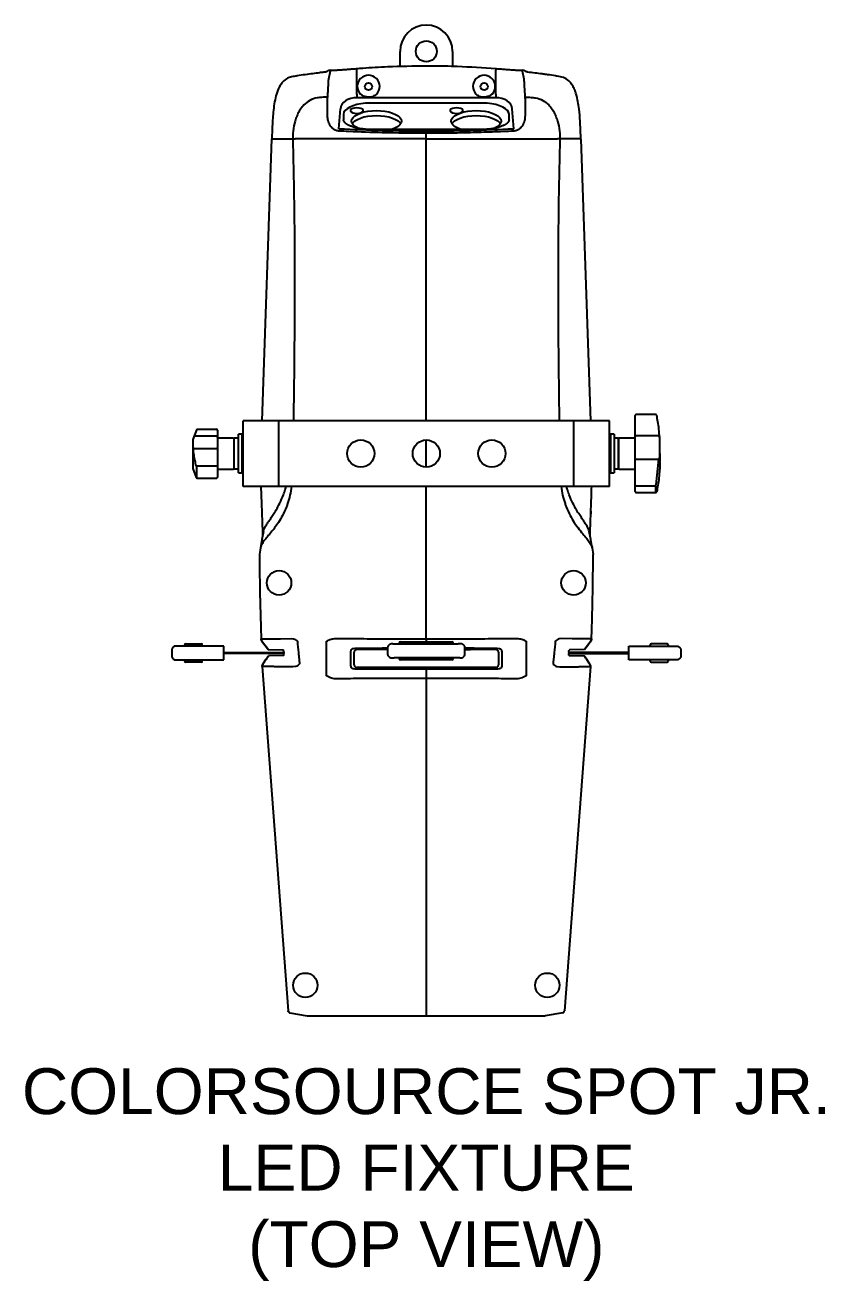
# Model space of a CAD drawing. Extents: x 5 to 346, y -5 to 215.
# Drawn here: x 328.25 to 343.5, y 112.67 to 136.63 of the extents above; entities that cross this region are included whole.
import ezdxf

# ---------------------------------------------------------------- set-up
doc = ezdxf.new("R2010")
doc.units = 0
doc.header["$LTSCALE"] = 0.5
doc.header["$MEASUREMENT"] = 0
doc.layers.get('0').update_dxf_attribs({"linetype": 'CONTINUOUS'})
doc.layers.add('RISER', color=7, linetype='CONTINUOUS')
doc.styles.add('ARIAL', font='arial.ttf')

# ---------------------------------------------------------------- blocks, each defined once
blk = doc.blocks.new('*U55')
at = {"layer": 'RISER'}
for p, q in [((-0.5, 7.386), (-0.5, 7.672)), ((0.5, 7.672), (0.5, 7.389)), ((-2.495, 7.199), (-2.495, 7.199)), ((-1.86, 7.145), (-1.828, 7.299)), ((-1.323, 6.856), (-1.323, 7.313)), ((1.323, 6.856), (1.323, 7.313)), ((1.863, 7.305), (1.826, 7.31)), ((1.828, 7.299), (1.86, 7.145)), ((2.495, 7.199), (2.495, 7.199)), ((-1.873, 6.896), (-1.873, 6.9)), ((-1.323, 6.856), (-1.323, 6.787)), ((1.323, 6.787), (-1.323, 6.787)), ((1.323, 6.856), (1.323, 6.787)), ((1.873, 6.9), (1.873, 6.896)), ((-1.666, 6.196), (-1.638, 6.577)), ((-1.576, 6.472), (-1.576, 6.367)), ((1.075, 6.684), (-1.075, 6.684)), ((1.576, 6.367), (1.576, 6.472)), ((1.666, 6.196), (1.638, 6.577)), ((-3.131, 0.625), (-2.944, 6)), ((1.075, 6.183), (-1.075, 6.183)), ((0, 6.109), (0, 6.153)), ((2.944, 5.997), (2.944, 6)), ((2.944, 5.997), (3.131, 0.625)), ((2.945, 5.997), (2.945, 6.001)), ((3.979, 0.306), (3.979, 0.725)), ((4.372, 0.744), (3.999, 0.744)), ((4.372, 0.744), (4.372, 0.744)), ((-3.491, -0.625), (-3.491, 0.625)), ((-2.812, 0.625), (-3.491, 0.625)), ((-2.812, -0.625), (-2.812, 0.625)), ((2.812, 0.625), (-2.812, 0.625)), ((2.812, -0.625), (2.812, 0.625)), ((3.492, 0.625), (2.812, 0.625)), ((3.492, -0.625), (3.492, 0.625)), ((-4.372, 0.466), (-4.452, 0.27)), ((-4.452, 0.27), (-4.452, -0.283)), ((-3.999, 0.335), (-4.425, 0.335)), ((-4.372, 0.466), (-3.999, 0.466)), ((-3.999, 0.467), (-3.999, 0.466)), ((-3.979, 0.447), (-3.98, -0.449)), ((-3.684, 0.295), (-3.979, 0.295)), ((-3.664, -0.276), (-3.664, 0.276)), ((-3.66, 0.242), (-3.664, 0.242)), ((-3.582, 0.293), (-3.66, 0.293)), ((-3.66, -0.292), (-3.66, 0.293)), ((-3.512, 0.367), (-3.582, 0.367)), ((-3.582, -0.367), (-3.582, 0.367)), ((-3.512, -0.367), (-3.512, 0.367)), ((-3.491, 0.242), (-3.512, 0.242)), ((0, -0.26), (0, 0.257)), ((3.512, 0.242), (3.492, 0.242)), ((3.583, 0.367), (3.512, 0.367)), ((3.512, 0.367), (3.512, -0.14)), ((3.583, 0.367), (3.583, -0.14)), ((3.66, 0.293), (3.583, 0.293)), ((3.66, -0.292), (3.66, 0.293)), ((3.664, 0.242), (3.66, 0.242)), ((3.664, 0.276), (3.664, -0.276)), ((3.979, 0.295), (3.684, 0.295)), ((4.425, 0.341), (3.999, 0.341)), ((4.425, 0.341), (4.426, 0.341)), ((-4.425, 0.094), (-4.426, 0.094)), ((-4.425, 0.094), (-3.999, 0.094)), ((4.452, 0.148), (4.452, 0.158)), ((-4.382, -0.236), (-4.382, -0.464)), ((-3.999, -0.238), (-4.372, -0.238)), ((3.512, -0.14), (3.512, -0.367)), ((3.583, -0.14), (3.583, -0.367)), ((3.979, -0.603), (3.979, -0.087)), ((3.999, -0.108), (4.425, -0.108)), ((4.425, -0.108), (4.372, -0.596)), ((4.426, -0.108), (4.425, -0.108)), ((4.452, -0.158), (4.452, -0.148)), ((-4.452, -0.283), (-4.389, -0.457)), ((-4.372, -0.467), (-3.999, -0.467)), ((-3.979, -0.295), (-3.684, -0.295)), ((-3.664, -0.242), (-3.66, -0.242)), ((-3.66, -0.292), (-3.582, -0.292)), ((-3.582, -0.367), (-3.512, -0.367)), ((-3.512, -0.242), (-3.491, -0.242)), ((3.492, -0.242), (3.512, -0.242)), ((3.512, -0.367), (3.583, -0.367)), ((3.583, -0.292), (3.66, -0.292)), ((3.583, -0.292), (3.66, -0.292)), ((3.66, -0.242), (3.664, -0.242)), ((3.66, -0.292), (3.66, -0.292)), ((3.684, -0.295), (3.979, -0.295)), ((-2.812, -0.625), (-3.491, -0.625)), ((2.812, -0.625), (-2.812, -0.625)), ((3.492, -0.625), (2.812, -0.625)), ((3.979, -0.725), (3.979, -0.603)), ((4.372, -0.62), (3.999, -0.62)), ((4.372, -0.609), (4.372, -0.596)), ((4.372, -0.62), (4.372, -0.609)), ((4.372, -0.742), (4.372, -0.62)), ((3.999, -0.742), (4.372, -0.742)), ((3.136, -1.098), (3.132, -1.215)), ((-3.169, -1.842), (-3.179, -1.916)), ((-3.16, -1.797), (-3.169, -1.842)), ((3.16, -1.797), (3.18, -1.925)), ((-3.179, -1.916), (-3.18, -1.925)), ((-3.138, -3.535), (-3.148, -3.535)), ((-3.132, -3.58), (-3.132, -3.58)), ((-2.777, -3.531), (-2.571, -3.529)), ((-2.571, -3.529), (-2.532, -3.534)), ((0, -3.591), (0, -3.581)), ((2.571, -3.529), (2.532, -3.534)), ((2.777, -3.531), (2.571, -3.529)), ((3.132, -3.58), (3.132, -3.58)), ((3.138, -3.535), (3.148, -3.535)), ((-4.848, -3.73), (-4.848, -3.762)), ((-4.848, -3.762), (-4.848, -3.847)), ((-3.858, -3.672), (-4.79, -3.672)), ((-4.608, -3.651), (-4.608, -3.672)), ((-4.588, -3.632), (-4.289, -3.632)), ((-4.268, -3.672), (-4.269, -3.651)), ((-3.857, -3.762), (-3.858, -3.672)), ((-3.858, -3.937), (-3.857, -3.762)), ((-3.857, -3.792), (-2.715, -3.792)), ((-2.713, -3.816), (-3.857, -3.816)), ((-3.016, -3.735), (-2.739, -3.741)), ((-2.739, -3.741), (-2.738, -3.741)), ((-2.715, -3.788), (-2.715, -3.792)), ((-2.715, -3.792), (-2.713, -3.816)), ((-1.437, -3.859), (-1.437, -3.779)), ((-1.387, -3.717), (-1.353, -3.711)), ((-1.375, -4.03), (-1.375, -3.791)), ((-0.737, -3.735), (-0.812, -3.735)), ((-0.737, -3.69), (-0.737, -3.721)), ((-0.737, -3.721), (-0.737, -3.806)), ((-0.737, -3.806), (-0.737, -3.838)), ((-0.64, -3.631), (0.609, -3.631)), ((-0.515, -3.611), (-0.515, -3.631)), ((0.513, -3.631), (0.513, -3.611)), ((0.735, -3.838), (0.735, -3.69)), ((0.812, -3.735), (0.735, -3.735)), ((0.737, -3.735), (0.737, -3.735)), ((0.737, -3.735), (0.841, -3.735)), ((1.353, -3.711), (1.387, -3.717)), ((1.375, -3.791), (1.375, -4.03)), ((1.437, -3.779), (1.437, -3.859)), ((2.715, -3.792), (2.713, -3.816)), ((2.713, -3.816), (3.857, -3.816)), ((2.715, -3.788), (2.715, -3.792)), ((3.857, -3.792), (2.715, -3.792)), ((2.739, -3.741), (2.738, -3.741)), ((3.016, -3.735), (2.739, -3.741)), ((3.857, -3.762), (3.858, -3.672)), ((3.858, -3.937), (3.857, -3.762)), ((3.858, -3.672), (4.79, -3.672)), ((4.268, -3.672), (4.269, -3.651)), ((4.588, -3.632), (4.289, -3.632)), ((4.608, -3.651), (4.608, -3.672)), ((4.848, -3.73), (4.848, -3.762)), ((4.848, -3.762), (4.848, -3.847)), ((-4.848, -3.847), (-4.848, -3.878)), ((-4.788, -3.937), (-3.858, -3.937)), ((-4.608, -3.937), (-4.608, -3.957)), ((-4.289, -3.977), (-4.588, -3.977)), ((-4.269, -3.957), (-4.268, -3.937)), ((-4.269, -3.957), (-4.268, -3.937)), ((-3.127, -4.061), (-3.127, -4.061)), ((-3.127, -4.061), (-2.631, -10.631)), ((-3.083, -4.062), (-3.116, -4.062)), ((-3.113, -4.013), (-3.113, -4.013)), ((-2.73, -3.854), (-3.011, -3.86)), ((-2.73, -3.854), (-2.729, -3.854)), ((-2.489, -4.062), (-2.543, -4.07)), ((-1.437, -3.939), (-1.437, -3.859)), ((0.638, -3.896), (-0.611, -3.896)), ((-0.515, -3.896), (-0.515, -3.916)), ((0.513, -3.916), (0.513, -3.896)), ((1.437, -3.859), (1.437, -3.939)), ((2.489, -4.062), (2.543, -4.07)), ((3.127, -4.061), (2.631, -10.631)), ((2.73, -3.854), (2.729, -3.854)), ((2.73, -3.854), (3.011, -3.86)), ((3.083, -4.062), (3.116, -4.062)), ((3.113, -4.013), (3.113, -4.013)), ((3.127, -4.061), (3.127, -4.061)), ((4.788, -3.937), (3.858, -3.937)), ((4.269, -3.957), (4.268, -3.937)), ((4.269, -3.957), (4.268, -3.937)), ((4.289, -3.977), (4.588, -3.977)), ((4.608, -3.937), (4.608, -3.957)), ((4.848, -3.847), (4.848, -3.878)), ((-1.73, -4.295), (-1.746, -4.295)), ((-1.354, -4.112), (-1.388, -4.106)), ((-0.888, -4.079), (-1.331, -4.079)), ((0.888, -4.079), (-0.888, -4.079)), ((1.332, -4.079), (0.888, -4.079)), ((1.388, -4.106), (1.354, -4.112)), ((1.746, -4.295), (1.73, -4.295)), ((-2.599, -10.667), (-2.268, -10.724)), ((-2.268, -10.724), (2.268, -10.724)), ((-2.039, -10.724), (-2.037, -10.724)), ((-2.039, -10.724), (-2.039, -10.724)), ((2.599, -10.667), (2.268, -10.724))]:
    blk.add_line(p, q, dxfattribs=at)
at = {"layer": 'RISER', "flags": 128}
for points in [[(-1.075, 6.684), (-1.162, 6.681), (-1.246, 6.671), (-1.326, 6.656), (-1.397, 6.634), (-1.459, 6.608), (-1.509, 6.578), (-1.546, 6.545), (-1.569, 6.509), (-1.576, 6.472)], [(-1.446, 6.545), (-1.445, 6.532), (-1.43, 6.515), (-1.403, 6.501), (-1.366, 6.492), (-1.324, 6.489)], [(-1.324, 6.489), (-1.282, 6.492), (-1.245, 6.501), (-1.218, 6.515), (-1.203, 6.532), (-1.203, 6.55), (-1.218, 6.567), (-1.245, 6.581), (-1.282, 6.59), (-1.324, 6.593), (-1.366, 6.59), (-1.403, 6.581), (-1.43, 6.567), (-1.445, 6.55), (-1.445, 6.532), (-1.43, 6.515), (-1.403, 6.501), (-1.366, 6.492), (-1.324, 6.489)], [(-1.293, 6.203), (-1.314, 6.212), (-1.361, 6.241), (-1.396, 6.273), (-1.418, 6.306), (-1.425, 6.341), (-1.418, 6.376), (-1.396, 6.41), (-1.361, 6.442), (-1.314, 6.47), (-1.255, 6.495), (-1.188, 6.515), (-1.112, 6.53), (-1.032, 6.539), (-0.95, 6.542), (-0.868, 6.539), (-0.788, 6.53), (-0.712, 6.515), (-0.645, 6.495), (-0.586, 6.47), (-0.539, 6.442), (-0.504, 6.41), (-0.482, 6.376), (-0.475, 6.341), (-0.482, 6.306), (-0.504, 6.273), (-0.539, 6.241), (-0.586, 6.212), (-0.645, 6.187), (-0.659, 6.183)], [(0.576, 6.489), (0.618, 6.492), (0.655, 6.501), (0.682, 6.515), (0.697, 6.532), (0.697, 6.55), (0.682, 6.567), (0.655, 6.581), (0.618, 6.59), (0.576, 6.593), (0.534, 6.59), (0.497, 6.581), (0.47, 6.567), (0.455, 6.55), (0.455, 6.532), (0.47, 6.515), (0.497, 6.501), (0.534, 6.492), (0.576, 6.489)], [(0.659, 6.183), (0.645, 6.187), (0.586, 6.212), (0.539, 6.241), (0.504, 6.273), (0.482, 6.306), (0.475, 6.341), (0.482, 6.376), (0.504, 6.41), (0.539, 6.442), (0.586, 6.47), (0.645, 6.495), (0.712, 6.515), (0.788, 6.53), (0.868, 6.539), (0.95, 6.542)], [(0.95, 6.542), (1.032, 6.539), (1.112, 6.53), (1.188, 6.515), (1.255, 6.495), (1.314, 6.47), (1.361, 6.442), (1.396, 6.41), (1.418, 6.376), (1.425, 6.341), (1.418, 6.306), (1.396, 6.273), (1.361, 6.241), (1.314, 6.212), (1.293, 6.203)], [(1.576, 6.472), (1.569, 6.509), (1.546, 6.545), (1.509, 6.578), (1.459, 6.608), (1.397, 6.634), (1.326, 6.656), (1.246, 6.671), (1.162, 6.681), (1.075, 6.684)], [(-1.412, 6.294), (-1.396, 6.315), (-1.361, 6.347), (-1.314, 6.375), (-1.255, 6.4), (-1.188, 6.42), (-1.112, 6.435), (-1.032, 6.444), (-0.95, 6.447)], [(-0.95, 6.447), (-0.868, 6.444), (-0.788, 6.435), (-0.712, 6.42), (-0.645, 6.4), (-0.586, 6.375), (-0.539, 6.347), (-0.504, 6.315), (-0.488, 6.294)], [(0.488, 6.294), (0.504, 6.315), (0.539, 6.347), (0.586, 6.375), (0.645, 6.4), (0.712, 6.42), (0.788, 6.435), (0.868, 6.444), (0.95, 6.447)], [(0.95, 6.447), (1.032, 6.444), (1.112, 6.435), (1.188, 6.42), (1.255, 6.4), (1.314, 6.375), (1.361, 6.347), (1.396, 6.315), (1.412, 6.294)], [(-3.106, -1.485), (-3.134, -1.642), (-3.161, -1.799)], [(3.161, -1.799), (3.134, -1.642), (3.106, -1.485)], [(-3.132, -3.58), (-3.12, -3.596), (-3.072, -3.66), (-3.015, -3.735)], [(-3.016, -3.735), (-3.028, -3.719), (-3.076, -3.655), (-3.132, -3.58)], [(3.132, -3.58), (3.12, -3.596), (3.072, -3.66), (3.015, -3.735)], [(3.016, -3.735), (3.028, -3.719), (3.076, -3.655), (3.132, -3.58)], [(-3.113, -4.013), (-3.102, -3.997), (-3.058, -3.93), (-3.057, -3.929), (-3.011, -3.86)], [(3.113, -4.013), (3.102, -3.997), (3.058, -3.93), (3.057, -3.929), (3.011, -3.86)]]:
    blk.add_lwpolyline(points, dxfattribs=at)
at = {"layer": 'RISER'}
for centre, radius in [((0, 7.672), 0.2), ((-1.102, 7), 0.0687), ((1.102, 7), 0.0687), ((-1.25, 0), 0.26), ((0, 0), 0.26), ((1.25, 0), 0.26), ((-2.806, -2.466), 0.233), ((2.806, -2.466), 0.233), ((-2.306, -10.141), 0.233), ((2.306, -10.141), 0.233)]:
    blk.add_circle(centre, radius, dxfattribs=at)
for centre, radius, start, end in [((0, 7.672), 0.5, 0, 180), ((-1.45, 7.309), 0.127, 1.7195, 15.9637), ((1.45, 7.309), 0.127, 164.0363, 178.2805), ((-3.999, 0.447), 0.0193, 1.152, 91.1075), ((-3.999, 0.315), 0.0197, 0, 90), ((-3.684, 0.276), 0.0197, 0, 90), ((3.684, 0.276), 0.0197, 90, 180), ((-3.998, -0.202), 0.0357, 268.8987, 301.7742), ((-3.684, -0.276), 0.0197, 270, 0), ((3.684, -0.276), 0.0197, 180, 270), ((3.998, -0.601), 0.0185, 184.4642, 273.8577), ((3.998, -0.723), 0.0185, 184.4641, 273.8577), ((-0.495, -3.611), 0.02, 90, 179.4162), ((0.493, -3.611), 0.02, 0.5838, 90), ((-4.588, -3.652), 0.02, 89.9998, 179.6604), ((-4.289, -3.652), 0.02, 0.5792, 90), ((4.289, -3.652), 0.02, 90, 179.4208), ((4.588, -3.652), 0.02, 0.3396, 90.0002), ((-4.588, -3.957), 0.02, 180.6529, 270.0002), ((-4.289, -3.957), 0.02, 270, 359.4208), ((-0.495, -3.916), 0.02, 180.5838, 270), ((0.493, -3.916), 0.02, 270, 359.4162), ((4.289, -3.957), 0.02, 180.5792, 270), ((4.588, -3.957), 0.02, 269.9998, 359.3471)]:
    blk.add_arc(centre, radius, start, end, dxfattribs=at)
for centre, major_axis, ratio, start_param, end_param in [((-1.102, 7.003), (0, 0.213), 0.999957, 3.949801, 8.61657), ((1.102, 7.003), (0, 0.213), 0.999957, 3.949801, 8.61657), ((-1.323, 6.566), (0.315, 0), 0.702632, 1.570796, 3.089233), ((1.323, 6.566), (0.315, 0), 0.702632, 0.05236, 1.570796), ((0, -3.772), (2.27, 0), 0.017455, 1.939949, 2.194425), ((-0.812, -3.735), (0.02, 0), 0.017455, 1.570796, 1.939949), ((0.812, -3.735), (0.02, 0), 0.017455, 1.201644, 1.570796), ((0, -3.772), (2.27, 0), 0.017455, 0.947168, 1.201644)]:
    blk.add_ellipse(centre, major_axis=major_axis, ratio=ratio, start_param=start_param, end_param=end_param, dxfattribs=at)
for points, knots in [([(-2.495, 7.199), (-2.495, 7.199), (-2.527, 7.194), (-2.596, 7.183), (-2.696, 7.136), (-2.777, 7.045), (-2.836, 6.925), (-2.878, 6.783), (-2.914, 6.579), (-2.936, 6.318), (-2.941, 6.107), (-2.944, 6), (-2.944, 6)], [0, 0, 0, 0, 0.000002, 0.069369, 0.150369, 0.230539, 0.325234, 0.436166, 0.547346, 0.769602, 0.999998, 1, 1, 1, 1]), ([(-2.306, 7.226), (-2.359, 7.219), (-2.421, 7.21), (-2.484, 7.2), (-2.495, 7.199), (-2.495, 7.199)], [0, 0, 0, 0, 0.832743, 0.999988, 1, 1, 1, 1]), ([(-1.935, 7.275), (-1.941, 7.274), (-1.974, 7.27), (-2.098, 7.255), (-2.216, 7.239), (-2.306, 7.226)], [0, 0, 0, 0, 0.053386, 0.266933, 1, 1, 1, 1]), ([(-1.884, 7.293), (-1.886, 7.291), (-1.894, 7.286), (-1.911, 7.279), (-1.927, 7.276), (-1.935, 7.275)], [0, 0, 0, 0, 0.196533, 0.597528, 1, 1, 1, 1]), ([(-1.863, 7.306), (-1.865, 7.305), (-1.87, 7.303), (-1.878, 7.297), (-1.883, 7.293), (-1.884, 7.293)], [0, 0, 0, 0, 0.469476, 0.936964, 1, 1, 1, 1]), ([(-1.826, 7.31), (-1.835, 7.309), (-1.847, 7.308), (-1.859, 7.306), (-1.863, 7.306)], [0, 0, 0, 0, 0.674819, 1, 1, 1, 1]), ([(-1.828, 7.299), (-1.828, 7.301), (-1.828, 7.306), (-1.827, 7.31), (-1.827, 7.31), (-1.826, 7.31)], [0, 0, 0, 0, 0.324142, 0.661228, 1, 1, 1, 1]), ([(-1.826, 7.31), (-1.813, 7.31), (-1.787, 7.311), (-1.728, 7.314), (-1.655, 7.319), (-1.571, 7.325), (-1.478, 7.332), (-1.397, 7.338), (-1.346, 7.342), (-1.328, 7.344)], [0, 0, 0, 0, 0.155322, 0.314996, 0.470602, 0.631565, 0.773734, 0.921214, 1, 1, 1, 1]), ([(-1.328, 7.344), (-1.289, 7.347), (-1.093, 7.362), (-0.65, 7.389), (-0.246, 7.394), (0, 7.397)], [0, 0, 0, 0, 0.088813, 0.444109, 1, 1, 1, 1]), ([(0, 7.397), (0.039, 7.397), (0.236, 7.397), (0.68, 7.388), (1.082, 7.36), (1.328, 7.344)], [0, 0, 0, 0, 0.088813, 0.444109, 1, 1, 1, 1]), ([(1.328, 7.344), (1.346, 7.342), (1.396, 7.338), (1.477, 7.332), (1.569, 7.325), (1.654, 7.319), (1.727, 7.314), (1.787, 7.311), (1.813, 7.31), (1.826, 7.31)], [0, 0, 0, 0, 0.078786, 0.220849, 0.368435, 0.523919, 0.685005, 0.840276, 1, 1, 1, 1]), ([(1.826, 7.31), (1.826, 7.31), (1.827, 7.31), (1.828, 7.307), (1.828, 7.301), (1.828, 7.299)], [0, 0, 0, 0, 0.126443, 0.744711, 1, 1, 1, 1]), ([(1.884, 7.293), (1.878, 7.297), (1.87, 7.303), (1.865, 7.305), (1.863, 7.305)], [0, 0, 0, 0, 0.5902, 1, 1, 1, 1]), ([(1.935, 7.275), (1.933, 7.275), (1.922, 7.276), (1.903, 7.282), (1.89, 7.289), (1.884, 7.293)], [0, 0, 0, 0, 0.099431, 0.550808, 1, 1, 1, 1]), ([(2.306, 7.226), (2.3, 7.227), (2.267, 7.232), (2.143, 7.249), (2.026, 7.263), (1.935, 7.275)], [0, 0, 0, 0, 0.053386, 0.266933, 1, 1, 1, 1]), ([(2.306, 7.226), (2.306, 7.227), (2.306, 7.227), (2.306, 7.228), (2.306, 7.228), (2.306, 7.228)], [0, 0, 0, 0, 0.480696, 0.961392, 1, 1, 1, 1]), ([(2.495, 7.199), (2.495, 7.199), (2.484, 7.2), (2.421, 7.21), (2.359, 7.219), (2.306, 7.226)], [0, 0, 0, 0, 0.000012, 0.167257, 1, 1, 1, 1]), ([(2.944, 6), (2.944, 6), (2.943, 6.035), (2.94, 6.147), (2.934, 6.337), (2.917, 6.541), (2.892, 6.714), (2.863, 6.837), (2.827, 6.94), (2.784, 7.03), (2.718, 7.118), (2.614, 7.18), (2.534, 7.193), (2.495, 7.199), (2.495, 7.199)], [0, 0, 0, 0, 0.000002, 0.073985, 0.241868, 0.409656, 0.513034, 0.616311, 0.681856, 0.74727, 0.829862, 0.913885, 0.999998, 1, 1, 1, 1]), ([(-1.873, 6.9), (-1.871, 6.94), (-1.866, 7.021), (-1.862, 7.104), (-1.86, 7.145)], [0, 0, 0, 0, 0.499826, 1, 1, 1, 1]), ([(1.86, 7.145), (1.862, 7.104), (1.866, 7.021), (1.871, 6.94), (1.873, 6.9)], [0, 0, 0, 0, 0.500174, 1, 1, 1, 1]), ([(-2.039, 6.79), (-2.039, 6.79), (-2.053, 6.788), (-2.115, 6.78), (-2.222, 6.743), (-2.326, 6.662), (-2.398, 6.572), (-2.449, 6.484), (-2.499, 6.361), (-2.54, 6.202), (-2.544, 6.073), (-2.546, 6.009)], [0, 0, 0, 0, 0.000002, 0.039763, 0.184052, 0.323489, 0.421895, 0.520464, 0.622632, 0.811276, 1, 1, 1, 1]), ([(-2.033, 6.79), (-2.033, 6.79), (-2.035, 6.79), (-2.037, 6.79), (-2.039, 6.79)], [0, 0, 0, 0, 0.08511, 1, 1, 1, 1]), ([(-1.88, 6.802), (-1.888, 6.802), (-1.939, 6.798), (-1.99, 6.794), (-2.033, 6.79)], [0, 0, 0, 0, 0.161714, 1, 1, 1, 1]), ([(-1.882, 6.439), (-1.882, 6.475), (-1.882, 6.578), (-1.881, 6.673), (-1.881, 6.734)], [0, 0, 0, 0, 0.35139, 1, 1, 1, 1]), ([(-1.881, 6.734), (-1.881, 6.745), (-1.881, 6.773), (-1.88, 6.791), (-1.88, 6.802)], [0, 0, 0, 0, 0.370127, 1, 1, 1, 1]), ([(-1.88, 6.802), (-1.878, 6.824), (-1.876, 6.855), (-1.874, 6.886), (-1.873, 6.896)], [0, 0, 0, 0, 0.680252, 1, 1, 1, 1]), ([(-0.948, 6.856), (-0.97, 6.84), (-1.004, 6.814), (-1.06, 6.799), (-1.105, 6.796), (-1.152, 6.801), (-1.205, 6.817), (-1.238, 6.842), (-1.256, 6.856)], [0, 0, 0, 0, 0.241174, 0.392698, 0.505799, 0.618974, 0.795139, 1, 1, 1, 1]), ([(1.256, 6.856), (1.238, 6.842), (1.205, 6.817), (1.152, 6.801), (1.105, 6.796), (1.06, 6.799), (1.004, 6.814), (0.97, 6.84), (0.948, 6.856)], [0, 0, 0, 0, 0.204861, 0.381026, 0.494201, 0.607302, 0.758826, 1, 1, 1, 1]), ([(1.873, 6.896), (1.875, 6.875), (1.877, 6.844), (1.879, 6.813), (1.88, 6.802)], [0, 0, 0, 0, 0.659873, 1, 1, 1, 1]), ([(1.88, 6.802), (1.88, 6.791), (1.881, 6.773), (1.881, 6.745), (1.881, 6.734)], [0, 0, 0, 0, 0.629536, 1, 1, 1, 1]), ([(1.88, 6.802), (1.888, 6.802), (1.939, 6.798), (1.99, 6.794), (2.033, 6.79)], [0, 0, 0, 0, 0.161714, 1, 1, 1, 1]), ([(1.881, 6.734), (1.881, 6.701), (1.882, 6.607), (1.882, 6.505), (1.882, 6.439)], [0, 0, 0, 0, 0.351268, 1, 1, 1, 1]), ([(2.033, 6.79), (2.033, 6.79), (2.035, 6.79), (2.037, 6.79), (2.039, 6.79)], [0, 0, 0, 0, 0.08511, 1, 1, 1, 1]), ([(2.039, 6.79), (2.039, 6.79), (2.053, 6.788), (2.115, 6.78), (2.222, 6.743), (2.326, 6.662), (2.398, 6.572), (2.449, 6.484), (2.499, 6.361), (2.54, 6.202), (2.544, 6.073), (2.546, 6.009)], [0, 0, 0, 0, 0.000002, 0.039763, 0.184052, 0.323489, 0.421895, 0.520464, 0.622632, 0.811276, 1, 1, 1, 1]), ([(-1.672, 6.151), (-1.694, 6.154), (-1.738, 6.162), (-1.795, 6.202), (-1.845, 6.265), (-1.876, 6.348), (-1.88, 6.41), (-1.882, 6.439)], [0, 0, 0, 0, 0.164348, 0.330214, 0.510851, 0.772643, 1, 1, 1, 1]), ([(-1.075, 6.183), (-1.089, 6.183), (-1.129, 6.183), (-1.196, 6.188), (-1.272, 6.198), (-1.343, 6.213), (-1.407, 6.231), (-1.462, 6.253), (-1.507, 6.278), (-1.541, 6.303), (-1.563, 6.327), (-1.575, 6.348), (-1.576, 6.36), (-1.576, 6.366)], [0, 0, 0, 0, 0.050922, 0.148218, 0.245404, 0.342226, 0.438469, 0.533871, 0.628148, 0.721114, 0.813127, 0.905597, 1, 1, 1, 1]), ([(1.576, 6.366), (1.576, 6.363), (1.576, 6.354), (1.57, 6.338), (1.553, 6.315), (1.525, 6.29), (1.485, 6.265), (1.435, 6.242), (1.376, 6.221), (1.309, 6.205), (1.236, 6.192), (1.157, 6.184), (1.103, 6.183), (1.075, 6.183)], [0, 0, 0, 0, 0.049251, 0.144816, 0.233694, 0.32839, 0.421549, 0.515074, 0.609689, 0.70533, 0.801747, 0.898687, 1, 1, 1, 1]), ([(1.882, 6.439), (1.88, 6.41), (1.876, 6.348), (1.845, 6.265), (1.795, 6.202), (1.738, 6.162), (1.694, 6.154), (1.672, 6.151)], [0, 0, 0, 0, 0.227357, 0.489149, 0.669786, 0.835652, 1, 1, 1, 1]), ([(-2.944, 6), (-2.908, 6), (-2.829, 6), (-2.71, 6), (-2.627, 6), (-2.587, 6), (-2.573, 6), (-2.559, 6), (-2.546, 6)], [0, 0, 0, 0, 0.303903, 0.666986, 1, 1, 1, 1.114512, 1.114512, 1.114512, 1.114512]), ([(-2.546, 6.009), (-2.542, 6.007), (-2.533, 6.004), (-2.51, 6.001), (-2.498, 6)], [0, 0, 0, 0, 0.5, 1, 1, 1, 1]), ([(-2.546, 6.009), (-2.536, 5.601), (-2.519, 4.872), (-2.511, 3.812), (-2.511, 2.822), (-2.517, 1.759), (-2.527, 1.027), (-2.533, 0.625)], [0, 0, 0, 0, 0.222484, 0.40672, 0.591054, 0.775288, 1, 1, 1, 1]), ([(-2.032, 6), (-2.081, 6), (-2.179, 6), (-2.305, 6), (-2.413, 6), (-2.47, 6), (-2.498, 6)], [0, 0, 0, 0, 0.277832, 0.55598, 0.77831, 1, 1, 1, 1]), ([(0, 6), (-0.17, 6), (-0.51, 6), (-0.934, 6), (-1.273, 6), (-1.527, 6), (-1.78, 6), (-1.948, 6), (-2.032, 6)], [0, 0, 0, 0, 0.25003, 0.500017, 0.625013, 0.750015, 0.875001, 1, 1, 1, 1]), ([(0, 6.109), (-0.28, 6.111), (-0.773, 6.115), (-1.33, 6.134), (-1.607, 6.148), (-1.672, 6.151)], [0, 0, 0, 0, 0.500913, 0.882294, 1, 1, 1, 1]), ([(-1.666, 6.196), (-1.39, 6.184), (-0.836, 6.159), (-0.279, 6.155), (0, 6.153)], [0, 0, 0, 0, 0.499093, 1, 1, 1, 1]), ([(0, 6.153), (0.279, 6.155), (0.836, 6.159), (1.39, 6.184), (1.666, 6.196)], [0, 0, 0, 0, 0.500907, 1, 1, 1, 1]), ([(1.672, 6.151), (1.534, 6.144), (1.257, 6.132), (0.868, 6.12), (0.506, 6.112), (0.226, 6.109), (0.058, 6.109), (0, 6.109)], [0, 0, 0, 0, 0.249423, 0.499061, 0.697983, 0.897021, 1, 1, 1, 1]), ([(0, 6), (0, 6.02), (0, 6.057), (0, 6.093), (0, 6.109)], [0, 0, 0, 0, 0.556504, 1, 1, 1, 1]), ([(0, 6), (0.17, 6), (0.51, 6), (0.934, 6), (1.273, 6), (1.527, 6), (1.78, 6), (1.948, 6), (2.032, 6)], [0, 0, 0, 0, 0.25003, 0.500017, 0.625013, 0.750015, 0.875001, 1, 1, 1, 1]), ([(0, 0.625), (0, 0.686), (0, 1.612), (0, 3.404), (0, 5.135), (0, 6)], [0, 0, 0, 0, 0.034256, 0.516937, 1, 1, 1, 1]), ([(2.032, 6), (2.081, 6), (2.179, 6), (2.305, 6), (2.413, 6), (2.47, 6), (2.498, 6)], [0, 0, 0, 0, 0.277832, 0.55598, 0.77831, 1, 1, 1, 1]), ([(2.546, 6.009), (2.542, 6.007), (2.533, 6.004), (2.51, 6.001), (2.498, 6)], [0, 0, 0, 0, 0.5, 1, 1, 1, 1]), ([(2.546, 6), (2.536, 5.601), (2.519, 4.872), (2.511, 3.812), (2.511, 2.822), (2.517, 1.759), (2.527, 1.027), (2.533, 0.625)], [0, 0, 0, 0, 0.222484, 0.40672, 0.591054, 0.775288, 1, 1, 1, 1]), ([(2.546, 6.009), (2.546, 6.008), (2.546, 6.006), (2.546, 6.003), (2.546, 6), (2.546, 6)], [0, 0, 0, 0, 0.09664, 0.99972, 1, 1, 1, 1]), ([(2.944, 6), (2.82, 6), (2.696, 6), (2.573, 6), (2.569, 6), (2.561, 6), (2.552, 6), (2.547, 6), (2.546, 6)], [-13.738913, -13.738913, -13.738913, -13.738913, 0, 0, 0, 0.423723, 0.85996, 1, 1, 1, 1]), ([(2.944, 6), (2.944, 6), (2.945, 6.001), (2.945, 6.001), (2.945, 6.001)], [0, 0, 0, 0, 0.679054, 1, 1, 1, 1]), ([(3.984, 0.737), (3.983, 0.735), (3.981, 0.732), (3.979, 0.727), (3.98, 0.725), (3.98, 0.725)], [0, 0, 0, 0, 0.561828, 0.854266, 1, 1, 1, 1]), ([(3.999, 0.744), (3.998, 0.744), (3.995, 0.744), (3.991, 0.743), (3.987, 0.74), (3.985, 0.738), (3.984, 0.737)], [0, 0, 0, 0, 0.185982, 0.508, 0.830176, 1, 1, 1, 1]), ([(4.391, 0.729), (4.39, 0.731), (4.389, 0.735), (4.384, 0.741), (4.378, 0.744), (4.374, 0.744), (4.372, 0.744)], [0, 0, 0, 0, 0.254697, 0.534375, 0.794282, 1, 1, 1, 1]), ([(4.447, 0.307), (4.443, 0.36), (4.435, 0.46), (4.416, 0.6), (4.399, 0.687), (4.391, 0.727)], [0, 0, 0, 0, 0.376544, 0.709878, 1, 1, 1, 1]), ([(-4.452, 0.27), (-4.452, 0.264), (-4.451, 0.246), (-4.45, 0.207), (-4.449, 0.155), (-4.447, 0.115), (-4.447, 0.095)], [0, 0, 0, 0, 0.173223, 0.448691, 0.72407, 1, 1, 1, 1]), ([(3.979, 0.306), (3.98, 0.311), (3.98, 0.321), (3.985, 0.331), (3.989, 0.337), (3.992, 0.339), (3.996, 0.341), (3.998, 0.341), (3.999, 0.341)], [0, 0, 0, 0, 0.36365, 0.642038, 0.7466, 0.839136, 0.922367, 1, 1, 1, 1]), ([(3.979, -0.087), (3.979, -0.066), (3.979, -0.025), (3.979, 0.039), (3.979, 0.102), (3.979, 0.159), (3.979, 0.211), (3.979, 0.254), (3.979, 0.288), (3.979, 0.3), (3.979, 0.306)], [0, 0, 0, 0, 0.123721, 0.25, 0.376279, 0.5, 0.623721, 0.75, 0.876279, 1, 1, 1, 1]), ([(4.426, 0.341), (4.427, 0.341), (4.43, 0.341), (4.434, 0.339), (4.437, 0.335), (4.442, 0.329), (4.445, 0.319), (4.446, 0.311), (4.447, 0.307)], [0, 0, 0, 0, 0.093439, 0.19415, 0.305359, 0.427753, 0.701128, 1, 1, 1, 1]), ([(4.451, 0.084), (4.451, 0.089), (4.452, 0.116), (4.452, 0.159), (4.452, 0.211), (4.45, 0.254), (4.449, 0.288), (4.447, 0.301), (4.447, 0.307)], [0, 0, 0, 0, 0.050906, 0.240537, 0.430184, 0.620037, 0.809829, 1, 1, 1, 1]), ([(-4.447, 0.095), (-4.443, 0.054), (-4.435, -0.023), (-4.416, -0.132), (-4.399, -0.199), (-4.391, -0.231)], [0, 0, 0, 0, 0.376544, 0.709878, 1, 1, 1, 1]), ([(-4.426, 0.094), (-4.427, 0.094), (-4.43, 0.094), (-4.434, 0.094), (-4.437, 0.094), (-4.442, 0.094), (-4.445, 0.094), (-4.446, 0.095), (-4.447, 0.095)], [0, 0, 0, 0, 0.093439, 0.19415, 0.305359, 0.427753, 0.701128, 1, 1, 1, 1]), ([(-3.981, 0.095), (-3.981, 0.095), (-3.982, 0.094), (-3.985, 0.094), (-3.989, 0.094), (-3.992, 0.094), (-3.996, 0.094), (-3.998, 0.094), (-3.999, 0.094)], [0, 0, 0, 0, 0.000817, 0.437935, 0.602117, 0.747415, 0.878103, 1, 1, 1, 1]), ([(4.447, -0.088), (4.447, -0.067), (4.449, -0.026), (4.45, 0.033), (4.451, 0.069), (4.451, 0.084)], [0, 0, 0, 0, 0.365835, 0.73199, 1, 1, 1, 1]), ([(4.45, 0), (4.45, -0.007), (4.451, -0.046), (4.452, -0.099), (4.452, -0.138), (4.452, -0.148)], [0, 0, 0, 0, 0.140076, 0.764926, 1, 1, 1, 1]), ([(3.999, -0.108), (3.998, -0.108), (3.996, -0.108), (3.992, -0.107), (3.989, -0.105), (3.985, -0.102), (3.98, -0.096), (3.98, -0.09), (3.979, -0.087)], [0, 0, 0, 0, 0.077623, 0.16085, 0.253384, 0.357947, 0.636323, 1, 1, 1, 1]), ([(4.447, -0.088), (4.446, -0.09), (4.445, -0.095), (4.442, -0.101), (4.437, -0.105), (4.434, -0.106), (4.43, -0.108), (4.427, -0.108), (4.426, -0.108)], [0, 0, 0, 0, 0.29886, 0.572228, 0.694621, 0.805829, 0.906545, 1, 1, 1, 1]), ([(4.452, -0.158), (4.452, -0.176), (4.452, -0.212), (4.45, -0.254), (4.449, -0.288), (4.447, -0.301), (4.447, -0.307)], [0, 0, 0, 0, 0.249213, 0.499323, 0.74939, 1, 1, 1, 1]), ([(-4.389, -0.457), (-4.388, -0.458), (-4.385, -0.462), (-4.38, -0.465), (-4.375, -0.467), (-4.373, -0.467), (-4.372, -0.467)], [0, 0, 0, 0, 0.284165, 0.611488, 0.875844, 1, 1, 1, 1]), ([(-3.999, -0.467), (-3.997, -0.466), (-3.993, -0.466), (-3.988, -0.463), (-3.983, -0.459), (-3.98, -0.454), (-3.98, -0.449), (-3.98, -0.447)], [0, 0, 0, 0, 0.241402, 0.365435, 0.569796, 0.792954, 1, 1, 1, 1]), ([(4.447, -0.307), (4.443, -0.36), (4.435, -0.46), (4.416, -0.6), (4.399, -0.687), (4.391, -0.727)], [0, 0, 0, 0, 0.376548, 0.709882, 1, 1, 1, 1]), ([(-3.153, -0.625), (-3.148, -0.773), (-3.143, -0.921), (-3.138, -1.069), (-3.136, -1.111), (-3.13, -1.277), (-3.125, -1.444), (-3.12, -1.568)], [-0.89186, -0.89186, -0.89186, -0.89186, 0, 0, 0, 0.257039, 1, 1, 1, 1]), ([(-3.106, -1.485), (-3.103, -1.481), (-3.095, -1.44), (-3.06, -1.379), (-3.011, -1.304), (-2.967, -1.24), (-2.918, -1.166), (-2.859, -1.071), (-2.792, -0.949), (-2.732, -0.814), (-2.692, -0.703), (-2.677, -0.645), (-2.672, -0.625)], [0, 0, 0, 0, 0.038557, 0.246326, 0.343603, 0.440844, 0.540093, 0.639307, 0.762782, 0.888918, 0.960428, 1, 1, 1, 1]), ([(-2.568, -0.625), (-2.577, -0.683), (-2.596, -0.8), (-2.633, -0.927), (-2.68, -1.057), (-2.739, -1.184), (-2.817, -1.315), (-2.892, -1.419), (-2.96, -1.505), (-3.023, -1.579), (-3.057, -1.621), (-3.074, -1.642)], [0, 0, 0, 0, 0.103543, 0.210123, 0.254102, 0.385164, 0.516425, 0.635648, 0.754922, 0.877439, 1, 1, 1, 1]), ([(0, -3.531), (0, -2.949), (0, -1.98), (0, -1.011), (0, -0.625)], [0, 0, 0, 0, 0.601576, 1, 1, 1, 1]), ([(2.568, -0.625), (2.577, -0.683), (2.596, -0.8), (2.633, -0.927), (2.68, -1.057), (2.739, -1.184), (2.826, -1.329), (2.917, -1.452), (3.005, -1.557), (3.051, -1.614), (3.074, -1.642)], [0, 0, 0, 0, 0.103562, 0.210161, 0.254147, 0.385232, 0.516517, 0.677263, 0.838749, 1, 1, 1, 1]), ([(3.106, -1.485), (3.103, -1.481), (3.095, -1.44), (3.06, -1.379), (3.011, -1.304), (2.967, -1.24), (2.918, -1.166), (2.859, -1.071), (2.792, -0.949), (2.732, -0.814), (2.692, -0.703), (2.677, -0.645), (2.672, -0.625)], [0, 0, 0, 0, 0.038557, 0.246325, 0.343416, 0.440847, 0.539712, 0.639309, 0.762783, 0.888919, 0.960428, 1, 1, 1, 1]), ([(3.12, -1.563), (3.125, -1.441), (3.13, -1.273), (3.136, -1.107), (3.138, -1.063), (3.143, -0.917), (3.148, -0.771), (3.153, -0.625)], [0, 0, 0, 0, 0.73056, 1, 1, 1, 1.880961, 1.880961, 1.880961, 1.880961]), ([(4.372, -0.742), (4.374, -0.741), (4.379, -0.741), (4.383, -0.739), (4.384, -0.738)], [0, 0, 0, 0, 0.5, 1, 1, 1, 1]), ([(4.384, -0.738), (4.386, -0.736), (4.389, -0.733), (4.391, -0.729), (4.391, -0.727)], [0, 0, 0, 0, 0.5, 1, 1, 1, 1]), ([(-3.074, -1.642), (-3.092, -1.667), (-3.127, -1.718), (-3.155, -1.768), (-3.16, -1.795), (-3.16, -1.797)], [0, 0, 0, 0, 0.480732, 0.963424, 1, 1, 1, 1]), ([(3.074, -1.642), (3.092, -1.667), (3.127, -1.718), (3.155, -1.768), (3.16, -1.795), (3.16, -1.797)], [0, 0, 0, 0, 0.480732, 0.963424, 1, 1, 1, 1]), ([(-3.18, -1.925), (-3.18, -1.932), (-3.18, -1.965), (-3.18, -2.105), (-3.175, -2.635), (-3.16, -3.138), (-3.148, -3.535)], [0, 0, 0, 0, 0.012423, 0.062115, 0.260882, 1, 1, 1, 1]), ([(3.148, -3.535), (3.148, -3.528), (3.15, -3.495), (3.154, -3.355), (3.171, -2.825), (3.176, -2.322), (3.18, -1.925)], [0, 0, 0, 0, 0.012423, 0.062115, 0.260882, 1, 1, 1, 1]), ([(-3.148, -3.535), (-3.146, -3.535), (-3.141, -3.535), (-3.118, -3.535), (-3.105, -3.534)], [0, 0, 0, 0, 0.479633, 1, 1, 1, 1]), ([(-3.148, -3.535), (-3.147, -3.543), (-3.145, -3.559), (-3.137, -3.573), (-3.132, -3.58)], [0, 0, 0, 0, 0.499998, 1, 1, 1, 1]), ([(-3.132, -3.58), (-3.137, -3.573), (-3.146, -3.559), (-3.147, -3.543), (-3.148, -3.535)], [0, 0, 0, 0, 0.5, 1, 1, 1, 1]), ([(-3.105, -3.534), (-3.09, -3.534), (-3.058, -3.534), (-3.007, -3.533), (-2.981, -3.533)], [0, 0, 0, 0, 0.498452, 1, 1, 1, 1]), ([(-2.981, -3.533), (-2.952, -3.533), (-2.894, -3.532), (-2.816, -3.531), (-2.777, -3.531)], [0, 0, 0, 0, 0.498436, 1, 1, 1, 1]), ([(-2.532, -3.534), (-2.518, -3.54), (-2.493, -3.55), (-2.469, -3.57), (-2.458, -3.58), (-2.458, -3.58)], [0, 0, 0, 0, 0.541765, 0.994101, 1, 1, 1, 1]), ([(-2.458, -3.58), (-2.458, -3.581), (-2.451, -3.653), (-2.44, -3.765), (-2.426, -3.908), (-2.419, -3.98), (-2.415, -4.012)], [0, 0, 0, 0, 0.006324, 0.497609, 0.781191, 1, 1, 1, 1]), ([(-1.901, -3.581), (-1.901, -3.581), (-1.881, -3.565), (-1.834, -3.537), (-1.781, -3.532), (-1.751, -3.529)], [0, 0, 0, 0, 0.004053, 0.45481, 1, 1, 1, 1]), ([(-1.901, -4.236), (-1.901, -4.205), (-1.901, -4.088), (-1.901, -3.885), (-1.901, -3.698), (-1.901, -3.596), (-1.901, -3.581)], [0, 0, 0, 0, 0.145647, 0.53205, 0.931922, 1, 1, 1, 1]), ([(-1.751, -3.529), (-1.672, -3.529), (-1.513, -3.53), (-1.258, -3.53), (-0.993, -3.531), (-0.722, -3.531), (-0.447, -3.531), (-0.207, -3.531), (-0.058, -3.531), (0, -3.531)], [0, 0, 0, 0, 0.149612, 0.299251, 0.453153, 0.607054, 0.756625, 0.906195, 1, 1, 1, 1]), ([(-0.495, -3.591), (-0.464, -3.591), (-0.31, -3.591), (-0.121, -3.591), (0.107, -3.591), (0.282, -3.591), (0.422, -3.591), (0.493, -3.591)], [0, 0, 0, 0, 0.095592, 0.470795, 0.570156, 0.784456, 1, 1, 1, 1]), ([(0, -3.531), (0.058, -3.531), (0.207, -3.531), (0.447, -3.531), (0.719, -3.531), (0.986, -3.531), (1.248, -3.53), (1.506, -3.53), (1.669, -3.529), (1.751, -3.529)], [0, 0, 0, 0, 0.093997, 0.243029, 0.393077, 0.542713, 0.69235, 0.846189, 1, 1, 1, 1]), ([(1.751, -3.529), (1.781, -3.532), (1.835, -3.538), (1.882, -3.566), (1.901, -3.581), (1.901, -3.581)], [0, 0, 0, 0, 0.56174, 0.995947, 1, 1, 1, 1]), ([(1.901, -3.581), (1.901, -3.602), (1.901, -3.71), (1.901, -3.916), (1.901, -4.113), (1.901, -4.223), (1.901, -4.236)], [0, 0, 0, 0, 0.096253, 0.496122, 0.939071, 1, 1, 1, 1]), ([(2.458, -3.58), (2.458, -3.581), (2.451, -3.653), (2.44, -3.765), (2.426, -3.908), (2.419, -3.98), (2.415, -4.012)], [0, 0, 0, 0, 0.006324, 0.497609, 0.781191, 1, 1, 1, 1]), ([(2.532, -3.534), (2.518, -3.54), (2.493, -3.55), (2.469, -3.57), (2.458, -3.58), (2.458, -3.58)], [0, 0, 0, 0, 0.541765, 0.994101, 1, 1, 1, 1]), ([(2.981, -3.533), (2.952, -3.533), (2.894, -3.532), (2.816, -3.531), (2.777, -3.531)], [0, 0, 0, 0, 0.498436, 1, 1, 1, 1]), ([(3.105, -3.534), (3.09, -3.534), (3.058, -3.534), (3.007, -3.533), (2.981, -3.533)], [0, 0, 0, 0, 0.498452, 1, 1, 1, 1]), ([(3.148, -3.535), (3.146, -3.535), (3.141, -3.535), (3.118, -3.535), (3.105, -3.534)], [0, 0, 0, 0, 0.479633, 1, 1, 1, 1]), ([(3.148, -3.535), (3.147, -3.543), (3.145, -3.559), (3.137, -3.573), (3.132, -3.58)], [0, 0, 0, 0, 0.499998, 1, 1, 1, 1]), ([(3.132, -3.58), (3.137, -3.573), (3.146, -3.559), (3.147, -3.543), (3.148, -3.535)], [0, 0, 0, 0, 0.5, 1, 1, 1, 1]), ([(-4.788, -3.672), (-4.79, -3.672), (-4.795, -3.673), (-4.809, -3.679), (-4.826, -3.693), (-4.84, -3.71), (-4.847, -3.723), (-4.848, -3.729), (-4.848, -3.731)], [0, 0, 0, 0, 0.070777, 0.17883, 0.5, 0.82117, 0.929223, 1, 1, 1, 1]), ([(-2.738, -3.741), (-2.735, -3.741), (-2.73, -3.742), (-2.726, -3.748), (-2.724, -3.751)], [0, 0, 0, 0, 0.55947, 1, 1, 1, 1]), ([(-2.715, -3.788), (-2.716, -3.783), (-2.717, -3.772), (-2.72, -3.759), (-2.723, -3.753), (-2.724, -3.751)], [0, 0, 0, 0, 0.378453, 0.756356, 1, 1, 1, 1]), ([(-2.718, -3.845), (-2.717, -3.844), (-2.716, -3.84), (-2.714, -3.831), (-2.713, -3.821), (-2.713, -3.816)], [0, 0, 0, 0, 0.142205, 0.617895, 1, 1, 1, 1]), ([(-1.437, -3.779), (-1.436, -3.774), (-1.436, -3.758), (-1.429, -3.744), (-1.425, -3.734)], [0, 0, 0, 0, 0.355007, 1, 1, 1, 1]), ([(-1.425, -3.734), (-1.422, -3.731), (-1.418, -3.728), (-1.409, -3.722), (-1.399, -3.719), (-1.39, -3.718), (-1.387, -3.717)], [0, 0, 0, 0, 0.25153, 0.350694, 0.747243, 1, 1, 1, 1]), ([(-1.326, -3.74), (-1.333, -3.741), (-1.346, -3.743), (-1.362, -3.755), (-1.372, -3.77), (-1.375, -3.782), (-1.375, -3.789), (-1.375, -3.791)], [0, 0, 0, 0, 0.290108, 0.571505, 0.761842, 0.953307, 1, 1, 1, 1]), ([(-1.353, -3.711), (-1.275, -3.71), (-1.117, -3.71), (-0.91, -3.709), (-0.781, -3.708), (-0.737, -3.708)], [0, 0, 0, 0, 0.396039, 0.792079, 1, 1, 1, 1]), ([(-0.64, -3.631), (-0.647, -3.631), (-0.663, -3.631), (-0.677, -3.632), (-0.688, -3.634), (-0.7, -3.641), (-0.711, -3.65), (-0.721, -3.661), (-0.729, -3.672), (-0.734, -3.681), (-0.736, -3.687), (-0.736, -3.689), (-0.737, -3.69)], [0, 0, 0, 0, 0.166901, 0.405335, 0.588296, 0.663227, 0.737457, 0.816547, 0.892491, 0.954334, 0.978989, 1, 1, 1, 1]), ([(0.735, -3.69), (0.734, -3.689), (0.734, -3.687), (0.733, -3.682), (0.728, -3.673), (0.72, -3.661), (0.709, -3.65), (0.697, -3.641), (0.68, -3.632), (0.657, -3.63), (0.628, -3.631), (0.609, -3.631)], [0, 0, 0, 0, 0.014967, 0.032822, 0.079778, 0.145823, 0.228878, 0.31775, 0.4055, 0.585527, 1, 1, 1, 1]), ([(0.735, -3.708), (0.815, -3.708), (1.028, -3.709), (1.228, -3.71), (1.353, -3.711)], [0, 0, 0, 0, 0.373226, 1, 1, 1, 1]), ([(1.375, -3.791), (1.375, -3.786), (1.374, -3.776), (1.367, -3.763), (1.358, -3.751), (1.344, -3.742), (1.332, -3.741), (1.326, -3.74)], [0, 0, 0, 0, 0.166519, 0.332485, 0.511683, 0.724972, 1, 1, 1, 1]), ([(1.387, -3.717), (1.394, -3.718), (1.406, -3.72), (1.419, -3.727), (1.423, -3.733), (1.425, -3.734)], [0, 0, 0, 0, 0.532919, 0.87587, 1, 1, 1, 1]), ([(1.425, -3.734), (1.427, -3.739), (1.434, -3.753), (1.436, -3.769), (1.437, -3.779)], [0, 0, 0, 0, 0.355733, 1, 1, 1, 1]), ([(2.718, -3.845), (2.717, -3.844), (2.716, -3.84), (2.714, -3.831), (2.713, -3.821), (2.713, -3.816)], [0, 0, 0, 0, 0.142205, 0.617895, 1, 1, 1, 1]), ([(2.715, -3.788), (2.716, -3.783), (2.717, -3.772), (2.72, -3.759), (2.723, -3.753), (2.724, -3.751)], [0, 0, 0, 0, 0.378453, 0.756356, 1, 1, 1, 1]), ([(2.738, -3.741), (2.735, -3.741), (2.73, -3.742), (2.726, -3.748), (2.724, -3.751)], [0, 0, 0, 0, 0.55947, 1, 1, 1, 1]), ([(4.788, -3.672), (4.79, -3.672), (4.795, -3.673), (4.809, -3.679), (4.826, -3.693), (4.84, -3.71), (4.847, -3.723), (4.848, -3.729), (4.848, -3.731)], [0, 0, 0, 0, 0.070777, 0.17883, 0.5, 0.82117, 0.929223, 1, 1, 1, 1]), ([(-4.848, -3.878), (-4.848, -3.88), (-4.847, -3.885), (-4.84, -3.898), (-4.826, -3.915), (-4.809, -3.929), (-4.795, -3.936), (-4.79, -3.936), (-4.788, -3.937)], [0, 0, 0, 0, 0.070777, 0.17883, 0.5, 0.82117, 0.929223, 1, 1, 1, 1]), ([(-3.113, -4.013), (-3.117, -4.021), (-3.125, -4.034), (-3.127, -4.052), (-3.127, -4.06), (-3.127, -4.061)], [0, 0, 0, 0, 0.499571, 0.919824, 1, 1, 1, 1]), ([(-3.127, -4.061), (-3.127, -4.053), (-3.126, -4.037), (-3.119, -4.021), (-3.114, -4.014), (-3.113, -4.013)], [0, 0, 0, 0, 0.499575, 0.919931, 1, 1, 1, 1]), ([(-3.116, -4.062), (-3.119, -4.062), (-3.125, -4.061), (-3.126, -4.061), (-3.127, -4.061)], [0, 0, 0, 0, 0.526359, 1, 1, 1, 1]), ([(-3.01, -3.86), (-3.014, -3.865), (-3.033, -3.893), (-3.067, -3.944), (-3.098, -3.99), (-3.113, -4.013)], [0, 0, 0, 0, 0.108321, 0.541605, 1, 1, 1, 1]), ([(-2.953, -4.064), (-2.98, -4.064), (-3.033, -4.063), (-3.066, -4.062), (-3.083, -4.062)], [0, 0, 0, 0, 0.498322, 1, 1, 1, 1]), ([(-2.543, -4.07), (-2.585, -4.069), (-2.668, -4.068), (-2.777, -4.067), (-2.875, -4.065), (-2.927, -4.064), (-2.953, -4.064)], [0, 0, 0, 0, 0.247515, 0.495028, 0.747515, 1, 1, 1, 1]), ([(-2.718, -3.845), (-2.719, -3.848), (-2.723, -3.853), (-2.727, -3.854), (-2.729, -3.854)], [0, 0, 0, 0, 0.48935, 1, 1, 1, 1]), ([(-2.415, -4.012), (-2.416, -4.012), (-2.427, -4.023), (-2.451, -4.044), (-2.476, -4.056), (-2.489, -4.062)], [0, 0, 0, 0, 0.005671, 0.497316, 1, 1, 1, 1]), ([(-1.437, -4.047), (-1.437, -4.02), (-1.437, -3.984), (-1.437, -3.948), (-1.437, -3.939)], [0, 0, 0, 0, 0.740929, 1, 1, 1, 1]), ([(-1.428, -4.086), (-1.43, -4.082), (-1.435, -4.07), (-1.436, -4.057), (-1.437, -4.047)], [0, 0, 0, 0, 0.258124, 1, 1, 1, 1]), ([(-1.375, -4.03), (-1.375, -4.035), (-1.374, -4.044), (-1.367, -4.057), (-1.358, -4.069), (-1.344, -4.078), (-1.332, -4.079), (-1.326, -4.08)], [0, 0, 0, 0, 0.166519, 0.332485, 0.511683, 0.724972, 1, 1, 1, 1]), ([(-0.737, -3.837), (-0.736, -3.838), (-0.736, -3.84), (-0.735, -3.846), (-0.73, -3.854), (-0.722, -3.866), (-0.711, -3.877), (-0.699, -3.887), (-0.682, -3.895), (-0.659, -3.897), (-0.63, -3.897), (-0.611, -3.896)], [0, 0, 0, 0, 0.014967, 0.032822, 0.079778, 0.145823, 0.228878, 0.31775, 0.4055, 0.585527, 1, 1, 1, 1]), ([(0.493, -3.936), (0.462, -3.936), (0.308, -3.936), (0.119, -3.936), (-0.109, -3.936), (-0.284, -3.936), (-0.424, -3.936), (-0.495, -3.936)], [0, 0, 0, 0, 0.095592, 0.470795, 0.570156, 0.784456, 1, 1, 1, 1]), ([(0.638, -3.896), (0.645, -3.896), (0.661, -3.896), (0.675, -3.895), (0.686, -3.893), (0.698, -3.886), (0.709, -3.877), (0.719, -3.867), (0.727, -3.856), (0.732, -3.846), (0.734, -3.841), (0.734, -3.838), (0.735, -3.837)], [0, 0, 0, 0, 0.166901, 0.405335, 0.588296, 0.663227, 0.737457, 0.816547, 0.892491, 0.954334, 0.978989, 1, 1, 1, 1]), ([(1.332, -4.079), (1.332, -4.079), (1.346, -4.078), (1.362, -4.065), (1.372, -4.05), (1.375, -4.038), (1.375, -4.031), (1.375, -4.03)], [0, 0, 0, 0, 0.290108, 0.571505, 0.761842, 0.953307, 1, 1, 1, 1]), ([(1.437, -4.047), (1.437, -4.05), (1.437, -4.064), (1.432, -4.076), (1.428, -4.086)], [0, 0, 0, 0, 0.258675, 1, 1, 1, 1]), ([(1.437, -3.939), (1.437, -3.966), (1.437, -4.002), (1.437, -4.038), (1.437, -4.047)], [0, 0, 0, 0, 0.740929, 1, 1, 1, 1]), ([(2.415, -4.012), (2.416, -4.012), (2.427, -4.023), (2.451, -4.044), (2.476, -4.056), (2.489, -4.062)], [0, 0, 0, 0, 0.005671, 0.497316, 1, 1, 1, 1]), ([(2.543, -4.07), (2.585, -4.069), (2.668, -4.068), (2.777, -4.067), (2.875, -4.065), (2.927, -4.064), (2.953, -4.064)], [0, 0, 0, 0, 0.247515, 0.495028, 0.747515, 1, 1, 1, 1]), ([(2.718, -3.845), (2.719, -3.848), (2.723, -3.853), (2.727, -3.854), (2.729, -3.854)], [0, 0, 0, 0, 0.48935, 1, 1, 1, 1]), ([(2.953, -4.064), (2.98, -4.064), (3.033, -4.063), (3.066, -4.062), (3.083, -4.062)], [0, 0, 0, 0, 0.498322, 1, 1, 1, 1]), ([(3.01, -3.86), (3.014, -3.865), (3.033, -3.893), (3.067, -3.944), (3.098, -3.99), (3.113, -4.013)], [0, 0, 0, 0, 0.108321, 0.541605, 1, 1, 1, 1]), ([(3.113, -4.013), (3.117, -4.021), (3.125, -4.034), (3.127, -4.052), (3.127, -4.06), (3.127, -4.061)], [0, 0, 0, 0, 0.499571, 0.919824, 1, 1, 1, 1]), ([(3.127, -4.061), (3.127, -4.053), (3.126, -4.037), (3.119, -4.021), (3.114, -4.014), (3.113, -4.013)], [0, 0, 0, 0, 0.499575, 0.919931, 1, 1, 1, 1]), ([(3.116, -4.062), (3.119, -4.062), (3.125, -4.061), (3.126, -4.061), (3.127, -4.061)], [0, 0, 0, 0, 0.526359, 1, 1, 1, 1]), ([(4.848, -3.878), (4.848, -3.88), (4.847, -3.885), (4.84, -3.898), (4.826, -3.915), (4.809, -3.929), (4.795, -3.936), (4.79, -3.936), (4.788, -3.937)], [0, 0, 0, 0, 0.070777, 0.17883, 0.5, 0.82117, 0.929223, 1, 1, 1, 1]), ([(-1.746, -4.295), (-1.75, -4.295), (-1.786, -4.292), (-1.839, -4.276), (-1.885, -4.248), (-1.901, -4.237), (-1.901, -4.236)], [0, 0, 0, 0, 0.07078, 0.654951, 0.99609, 1, 1, 1, 1]), ([(0, -4.291), (-0.071, -4.291), (-0.212, -4.291), (-0.44, -4.291), (-0.683, -4.291), (-0.923, -4.292), (-1.144, -4.293), (-1.345, -4.293), (-1.542, -4.294), (-1.667, -4.295), (-1.73, -4.295)], [0, 0, 0, 0, 0.116081, 0.232163, 0.375769, 0.520366, 0.639133, 0.7579, 0.878954, 1, 1, 1, 1]), ([(-1.388, -4.106), (-1.395, -4.105), (-1.407, -4.103), (-1.42, -4.095), (-1.426, -4.089), (-1.428, -4.086), (-1.428, -4.086)], [0, 0, 0, 0, 0.486514, 0.795169, 0.961557, 1, 1, 1, 1]), ([(0, -4.115), (-0.083, -4.115), (-0.25, -4.115), (-0.5, -4.114), (-0.75, -4.114), (-0.94, -4.113), (-1.143, -4.113), (-1.261, -4.112), (-1.354, -4.112)], [0, 0, 0, 0, 0.177989, 0.355978, 0.539057, 0.722136, 0.779617, 1, 1, 1, 1]), ([(1.354, -4.112), (1.296, -4.112), (1.178, -4.112), (1.024, -4.113), (0.896, -4.113), (0.702, -4.114), (0.404, -4.115), (0.135, -4.115), (0, -4.115)], [0, 0, 0, 0, 0.138677, 0.277914, 0.352285, 0.426743, 0.710834, 1, 1, 1, 1]), ([(0, -4.115), (0, -4.155), (0, -4.196), (0, -4.236), (0, -4.244), (0, -4.261), (0, -4.281), (0, -4.291), (0, -6.435), (0, -8.58), (0, -10.724)], [-2.444548, -2.444548, -2.444548, -2.444548, 0, 0, 0, 0.5, 1, 1, 1, 109.360463, 109.360463, 109.360463, 109.360463]), ([(1.73, -4.295), (1.664, -4.295), (1.533, -4.294), (1.323, -4.293), (1.106, -4.292), (0.873, -4.292), (0.625, -4.291), (0.331, -4.291), (0.122, -4.291), (0, -4.291)], [0, 0, 0, 0, 0.126716, 0.253441, 0.382976, 0.512511, 0.656043, 0.800562, 1, 1, 1, 1]), ([(1.428, -4.086), (1.427, -4.088), (1.424, -4.092), (1.416, -4.098), (1.404, -4.103), (1.394, -4.105), (1.388, -4.106)], [0, 0, 0, 0, 0.181473, 0.275562, 0.590484, 1, 1, 1, 1]), ([(1.901, -4.236), (1.901, -4.237), (1.885, -4.248), (1.836, -4.279), (1.782, -4.289), (1.746, -4.295)], [0, 0, 0, 0, 0.003914, 0.345316, 1, 1, 1, 1]), ([(-2.631, -10.631), (-2.63, -10.636), (-2.629, -10.644), (-2.621, -10.656), (-2.611, -10.664), (-2.603, -10.666), (-2.599, -10.667)], [0, 0, 0, 0, 0.255174, 0.510346, 0.765526, 1, 1, 1, 1]), ([(-2.599, -10.667), (-2.603, -10.666), (-2.611, -10.664), (-2.621, -10.656), (-2.628, -10.645), (-2.631, -10.636), (-2.631, -10.632), (-2.631, -10.631)], [0, 0, 0, 0, 0.234298, 0.48936, 0.744421, 0.956061, 1, 1, 1, 1]), ([(2.599, -10.667), (2.603, -10.666), (2.612, -10.664), (2.622, -10.655), (2.629, -10.644), (2.63, -10.635), (2.631, -10.631)], [0, 0, 0, 0, 0.255213, 0.51043, 0.765635, 1, 1, 1, 1])]:
    blk.add_open_spline(points, degree=3, knots=knots, dxfattribs=at)
for points in [[(-4.372, -0.238), (-4.374, -0.238), (-4.379, -0.238), (-4.385, -0.236), (-4.389, -0.233), (-4.391, -0.232), (-4.391, -0.231)], [(0, -3.531), (0, -3.541), (0, -3.559), (0, -3.574), (0, -3.581)]]:
    blk.add_open_spline(points, degree=3, dxfattribs=at)
at = {"layer": 'RISER', "color": 1, "insert": (0, -11.724), "char_height": 0.875, "width": 20.15864, "attachment_point": 2, "style": 'ARIAL'}
blk.add_mtext('COLORSOURCE SPOT JR.\\PLED FIXTURE\\P(TOP VIEW)', dxfattribs=at)

msp = doc.modelspace()

# ---------------------------------------------------------------- block references
msp.add_blockref('*U55', (335.9, 128.453))

doc.saveas('drawing.dxf')
